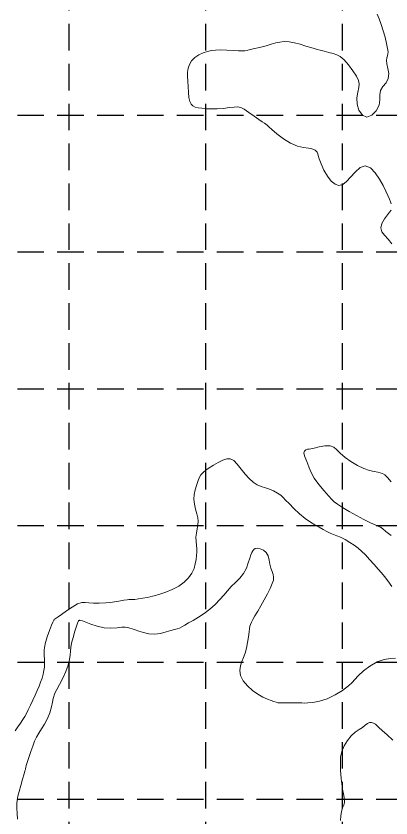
# Model space of a CAD drawing. Header units: inches. Extents: x 45655 to 51424, y 20024 to 23633.
# Drawn here: x 49765 to 50011, y 21546 to 22074 of the extents above; entities that cross this region are included whole.
import ezdxf

# ---------------------------------------------------------------- set-up
doc = ezdxf.new("R2010")
doc.units = ezdxf.units.IN
doc.header["$MEASUREMENT"] = 0
doc.linetypes.add('HIDDEN', pattern=[0.375, 0.25, -0.125])
doc.layers.add('CTR', color=43, linetype='Continuous', lineweight=9)
doc.layers.add('GRID', color=254, linetype='HIDDEN')

msp = doc.modelspace()

# ---------------------------------------------------------------- linework, layer by layer
at = {"layer": 'CTR'}
for points, elevation in [([(50002.4, 22074.88), (50003.66, 22071.79), (50005.04, 22068.13), (50006.41, 22064.08), (50007.63, 22059.8), (50008.61, 22055.74), (50009.26, 22052.44), (50009.52, 22050.23), (50009.45, 22048.78), (50009.15, 22047.61), (50008.77, 22046.27), (50008.53, 22044.55), (50008.68, 22042.23), (50009.34, 22039.23), (50009.93, 22035.9), (50009.7, 22032.67), (50008.21, 22029.86), (50006.18, 22027.3), (50004.61, 22024.7), (50004.19, 22021.81), (50004.21, 22018.58), (50003.63, 22015.04), (50001.7, 22011.37), (49998.8, 22008.43), (49995.58, 22007.27), (49992.65, 22008.59), (49990.39, 22011.77), (49989.14, 22015.8), (49989.06, 22019.85), (49989.69, 22023.55), (49990.39, 22026.66), (49990.61, 22029.1), (49990.09, 22031.36), (49988.68, 22034.12), (49986.3, 22037.76), (49983.41, 22041.68), (49980.54, 22045), (49978.09, 22047.09), (49975.84, 22048.25), (49973.39, 22049.01), (49970.47, 22049.81), (49967.44, 22050.63), (49964.79, 22051.31), (49962.78, 22051.8), (49960.97, 22052.27), (49958.7, 22052.96), (49955.49, 22054.01), (49951.7, 22055.18), (49947.83, 22056.19), (49944.34, 22056.75), (49941.21, 22056.89), (49938.34, 22056.62), (49935.61, 22056.02), (49932.66, 22055.15), (49929.17, 22054.13), (49924.93, 22053.04), (49920.65, 22052.05), (49917.21, 22051.28), (49915.26, 22050.88), (49914.45, 22050.75), (49914.21, 22050.75), (49913.96, 22050.77), (49913.13, 22050.82), (49911.14, 22050.93), (49907.69, 22051.11), (49903.44, 22051.29), (49899.32, 22051.39), (49896.02, 22051.29), (49893.29, 22050.96), (49890.66, 22050.36), (49887.81, 22049.43), (49884.91, 22048.13), (49882.27, 22046.43), (49880.2, 22044.31), (49878.71, 22041.9), (49877.82, 22039.38), (49877.47, 22036.84), (49877.5, 22034.11), (49877.68, 22030.96), (49877.85, 22027.28), (49878.06, 22023.48), (49878.42, 22020.1), (49879.01, 22017.56), (49879.87, 22015.78), (49881.03, 22014.6), (49882.53, 22013.83), (49884.43, 22013.34), (49886.85, 22013.01), (49889.83, 22012.74), (49893.3, 22012.59), (49897.11, 22012.67), (49901.1, 22013), (49904.91, 22013.45), (49908.11, 22013.83), (49910.48, 22013.94), (49912.49, 22013.54), (49914.83, 22012.36), (49917.96, 22010.28), (49921.41, 22007.82), (49924.49, 22005.59), (49926.67, 22004.08), (49928.08, 22003.17), (49929.02, 22002.56), (49929.83, 22001.92), (49930.99, 22000.88), (49933.06, 21999.01), (49936.37, 21996.13), (49940.61, 21992.85), (49945.26, 21990), (49949.8, 21988.19), (49953.89, 21987.23), (49957.16, 21986.73), (49959.37, 21986.33), (49960.75, 21985.93), (49961.63, 21985.46), (49962.29, 21984.9), (49962.78, 21984.27), (49963.08, 21983.67), (49963.25, 21983.04), (49963.52, 21981.94), (49964.19, 21979.86), (49965.48, 21976.44), (49967.3, 21972.32), (49969.55, 21968.3), (49972.04, 21965.11), (49974.65, 21963.04), (49977.22, 21962.27), (49979.66, 21962.9), (49982.1, 21964.77), (49984.76, 21967.62), (49987.77, 21971.05), (49991.06, 21973.98), (49994.48, 21975.18), (49997.89, 21973.78), (50001.11, 21970.48), (50003.96, 21966.34), (50006.29, 21962.27), (50008.12, 21958.6), (50009.47, 21955.55), (50010.41, 21953.22), (50011.04, 21951.48), (50011.51, 21950.13)], 572), ([(50011.53, 21946.03), (50010.54, 21944.72), (50009.08, 21942.85), (50007.2, 21940.25), (50005.53, 21937.26), (50004.77, 21934.35), (50005.42, 21931.82), (50007.21, 21929.46), (50009.57, 21926.87), (50012.06, 21923.83)], 572), ([(50011.54, 21767.36), (50009.19, 21770.12), (50007.35, 21771.84), (50005.83, 21772.79), (50004.4, 21773.27), (50002.73, 21773.56), (50000.46, 21773.98), (49997.32, 21774.79), (49993.53, 21776.13), (49989.34, 21778.03), (49985.1, 21780.53), (49981.18, 21783.32), (49977.99, 21786.06), (49975.73, 21788.41), (49973.82, 21790.13), (49971.4, 21790.99), (49967.97, 21790.89), (49964.16, 21790.2), (49960.87, 21789.46), (49958.77, 21789.04), (49957.53, 21788.84), (49956.57, 21788.67), (49955.49, 21788.27), (49954.51, 21787.53), (49954.08, 21786.29), (49954.44, 21784.44), (49955.37, 21782.12), (49956.48, 21779.46), (49957.54, 21776.56), (49958.87, 21773.34), (49960.95, 21769.63), (49964.02, 21765.43), (49967.48, 21761.27), (49970.48, 21757.86), (49972.45, 21755.64), (49974.05, 21754.11), (49976.18, 21752.55), (49979.53, 21750.38), (49983.88, 21747.76), (49988.73, 21745.02), (49993.62, 21742.45), (49998.02, 21740.28), (50001.39, 21738.71), (50003.37, 21737.86), (50004.32, 21737.51), (50004.76, 21737.34), (50005.2, 21737.04), (50006.16, 21736.25), (50008.16, 21734.63), (50011.49, 21732)], 572), ([(49782.99, 21643.12), (49783.26, 21645.39), (49783.31, 21647.7), (49783.23, 21650.27), (49783.1, 21653.25), (49783.2, 21656.74), (49783.8, 21660.75), (49785.08, 21665.18), (49786.66, 21669.45), (49788.04, 21672.84), (49788.85, 21674.86), (49789.2, 21675.82), (49789.38, 21676.21), (49789.61, 21676.5), (49789.94, 21676.79), (49790.41, 21677.12), (49791.08, 21677.58), (49792.31, 21678.42), (49794.46, 21679.95), (49797.75, 21682.29), (49801.58, 21684.85), (49805.13, 21686.9), (49807.84, 21687.84), (49810.11, 21687.96), (49812.55, 21687.71), (49815.67, 21687.49), (49819.42, 21687.45), (49823.63, 21687.66), (49828.09, 21688.15), (49832.25, 21688.77), (49835.59, 21689.33), (49837.68, 21689.68), (49838.84, 21689.83), (49839.54, 21689.85), (49840.22, 21689.8), (49841.23, 21689.77), (49842.88, 21689.88), (49845.32, 21690.19), (49848.18, 21690.64), (49850.88, 21691.14), (49852.99, 21691.61), (49854.53, 21692), (49855.64, 21692.29), (49856.53, 21692.48), (49857.73, 21692.8), (49859.85, 21693.47), (49863.26, 21694.71), (49867.45, 21696.47), (49871.68, 21698.68), (49875.33, 21701.25), (49878.23, 21704.1), (49880.37, 21707.15), (49881.76, 21710.29), (49882.59, 21713.36), (49883.09, 21716.18), (49883.47, 21718.68), (49883.69, 21720.93), (49883.68, 21723.17), (49883.43, 21725.54), (49883.14, 21728.07), (49883.06, 21730.74), (49883.37, 21733.53), (49883.88, 21736.32), (49884.31, 21738.95), (49884.44, 21741.34), (49884.23, 21743.67), (49883.66, 21746.25), (49882.83, 21749.22), (49882.01, 21752.47), (49881.57, 21755.78), (49881.77, 21758.97), (49882.43, 21761.97), (49883.32, 21764.8), (49884.23, 21767.42), (49885.2, 21769.78), (49886.33, 21771.8), (49887.74, 21773.48), (49889.55, 21774.99), (49891.85, 21776.56), (49894.69, 21778.32), (49897.77, 21780.07), (49900.74, 21781.53), (49903.31, 21782.38), (49905.61, 21782.39), (49907.88, 21781.25), (49910.27, 21778.86), (49912.79, 21775.69), (49915.39, 21772.34), (49918.04, 21769.38), (49920.7, 21766.95), (49923.38, 21765.18), (49926.06, 21764.09), (49928.75, 21763.33), (49931.46, 21762.51), (49934.17, 21761.33), (49936.7, 21759.88), (49938.83, 21758.39), (49940.49, 21756.95), (49942.11, 21755.27), (49944.32, 21752.95), (49947.49, 21749.79), (49951.24, 21746.28), (49955.03, 21743.06), (49958.38, 21740.65), (49961.35, 21738.86), (49964.09, 21737.39), (49966.71, 21735.93), (49969.21, 21734.58), (49971.51, 21733.44), (49973.62, 21732.6), (49975.77, 21731.81), (49978.24, 21730.77), (49981.19, 21729.26), (49984.35, 21727.42), (49987.32, 21725.48), (49989.83, 21723.6), (49992.14, 21721.59), (49994.58, 21719.14), (49997.41, 21716.08), (50000.37, 21712.81), (50003.07, 21709.79), (50005.26, 21707.34), (50007.21, 21705), (50009.35, 21702.16), (50011.91, 21698.47)], 568), ([(49785.32, 21611.46), (49786.77, 21615.36), (49787.83, 21619.16), (49788.59, 21622.38), (49789.14, 21624.6), (49789.54, 21626), (49789.8, 21626.88), (49790.01, 21627.57), (49790.44, 21628.62), (49791.46, 21630.59), (49793.23, 21633.87), (49795.4, 21638.04), (49797.44, 21642.46), (49798.91, 21646.6), (49799.84, 21650.25), (49800.33, 21653.31), (49800.51, 21655.81), (49800.67, 21658.23), (49801.12, 21661.15), (49802.1, 21664.93), (49803.31, 21668.94), (49804.42, 21672.3), (49805.14, 21674.33), (49805.53, 21675.31), (49805.76, 21675.73), (49805.99, 21675.97), (49806.27, 21676.11), (49806.64, 21676.16), (49807.24, 21676.07), (49808.38, 21675.7), (49810.49, 21674.91), (49813.82, 21673.65), (49818.02, 21672.27), (49822.59, 21671.29), (49827.06, 21671.03), (49831.09, 21671.23), (49834.31, 21671.52), (49836.54, 21671.56), (49838.1, 21671.36), (49839.47, 21670.99), (49841.05, 21670.48), (49843.02, 21669.83), (49845.47, 21668.99), (49848.47, 21668.02), (49851.93, 21667.2), (49855.72, 21666.96), (49859.66, 21667.51), (49863.41, 21668.53), (49866.6, 21669.5), (49868.95, 21670.07), (49870.7, 21670.44), (49872.19, 21670.9), (49873.78, 21671.74), (49875.67, 21672.93), (49878.08, 21674.41), (49881.16, 21676.11), (49884.71, 21678.13), (49888.49, 21680.56), (49892.24, 21683.43), (49895.76, 21686.56), (49898.87, 21689.74), (49901.44, 21692.76), (49903.78, 21695.63), (49906.21, 21698.37), (49909.01, 21701.04), (49911.86, 21703.83), (49914.37, 21706.94), (49916.22, 21710.46), (49917.52, 21714.01), (49918.46, 21717.07), (49919.23, 21719.26), (49919.89, 21720.76), (49920.52, 21721.85), (49921.18, 21722.73), (49922.08, 21723.36), (49923.45, 21723.58), (49925.4, 21723.25), (49927.53, 21722.31), (49929.35, 21720.71), (49930.51, 21718.46), (49931.18, 21715.81), (49931.75, 21713.08), (49932.45, 21710.51), (49933.22, 21708.2), (49933.84, 21706.2), (49934.14, 21704.45), (49934.02, 21702.63), (49933.31, 21700.3), (49931.97, 21697.17), (49930.14, 21693.45), (49928.02, 21689.52), (49925.84, 21685.7), (49923.74, 21682.19), (49921.92, 21679.16), (49920.5, 21676.77), (49919.51, 21674.92), (49918.87, 21673.48), (49918.54, 21672.24), (49918.36, 21670.78), (49918.12, 21668.57), (49917.69, 21665.31), (49917.05, 21661.48), (49916.26, 21657.71), (49915.35, 21654.52), (49914.37, 21651.74), (49913.36, 21649.06), (49912.41, 21646.24), (49911.92, 21643.18), (49912.4, 21639.88), (49914.15, 21636.38), (49916.92, 21632.95), (49920.25, 21629.91), (49923.77, 21627.48), (49927.15, 21625.65), (49930.16, 21624.29), (49932.56, 21623.3), (49934.42, 21622.63), (49935.81, 21622.19), (49936.9, 21621.92), (49938.23, 21621.79), (49940.37, 21621.76), (49943.67, 21621.79), (49947.43, 21621.83), (49950.71, 21621.83), (49952.86, 21621.77), (49954.53, 21621.72), (49956.68, 21621.77), (49960.05, 21622.06), (49964.46, 21622.85), (49969.5, 21624.46), (49974.76, 21627.02), (49979.61, 21630.05), (49983.42, 21632.93), (49985.83, 21635.22), (49987.61, 21637.29), (49989.83, 21639.7), (49993.26, 21642.79), (49997.62, 21646.06), (50002.37, 21648.75), (50007.01, 21650.31), (50011.14, 21650.99), (50014.43, 21651.26)], 566), ([(49763.99, 21603.4), (49765.88, 21606.04), (49767.62, 21608.53), (49769.12, 21610.77), (49770.34, 21612.79), (49771.45, 21614.84), (49772.62, 21617.26), (49774.03, 21620.27), (49775.58, 21623.64), (49777.12, 21626.98), (49778.5, 21630.05), (49779.72, 21632.85), (49780.8, 21635.52), (49781.74, 21638.15), (49782.48, 21640.69), (49782.99, 21643.12)], 568), ([(49765.62, 21545.33), (49765.34, 21549.09), (49765.17, 21552.45), (49765.16, 21555.37), (49765.37, 21557.87), (49765.85, 21560.39), (49766.63, 21563.48), (49767.72, 21567.45), (49768.88, 21571.61), (49769.87, 21575.02), (49770.45, 21577.02), (49770.73, 21577.97), (49770.88, 21578.52), (49771.03, 21579.23), (49771.36, 21580.5), (49771.98, 21582.67), (49773.01, 21585.91), (49774.28, 21589.71), (49775.59, 21593.42), (49776.76, 21596.53), (49777.99, 21599.22), (49779.49, 21601.85), (49781.38, 21604.71), (49783.43, 21607.9), (49785.32, 21611.46)], 566), ([(50012.62, 21597.27), (50008.87, 21600.71), (50005.65, 21603.68), (50003.54, 21605.66), (50002.22, 21606.87), (50001.18, 21607.7), (50000.01, 21608.42), (49998.69, 21608.9), (49997.32, 21608.89), (49995.95, 21608.23), (49994.44, 21607.08), (49992.64, 21605.71), (49990.4, 21604.24), (49987.89, 21602.51), (49985.26, 21600.2), (49982.74, 21597.14), (49980.58, 21593.58), (49979.04, 21589.85), (49978.28, 21586.28), (49978.11, 21582.97), (49978.21, 21580.02), (49978.32, 21577.41), (49978.48, 21574.87), (49978.73, 21571.99), (49979.11, 21568.58), (49979.62, 21565.02), (49980.15, 21561.86), (49980.64, 21559.52), (49980.95, 21557.77), (49980.88, 21556.24), (49980.36, 21554.61), (49979.58, 21552.69), (49978.83, 21550.3), (49978.34, 21547.42), (49978.29, 21544.36)], 566)]:
    msp.add_lwpolyline(points, dxfattribs=dict(at, elevation=elevation))
at = {"layer": 'GRID', "linetype": 'HIDDEN', "ltscale": 70}
for p, q in [((49799.24, 23538.55), (49799.24, 20388.15)), ((49889.24, 23538.55), (49889.24, 20388.15)), ((49979.24, 23538.55), (49979.24, 20388.15)), ((45749.24, 22008.55), (51329.24, 22008.55)), ((45749.24, 21918.55), (51329.24, 21918.55)), ((45749.24, 21828.55), (51329.24, 21828.55)), ((45749.24, 21738.55), (51329.24, 21738.55)), ((45749.24, 21648.55), (51329.24, 21648.55)), ((45749.24, 21558.55), (51329.24, 21558.55))]:
    msp.add_line(p, q, dxfattribs=at)

doc.saveas('drawing.dxf')
